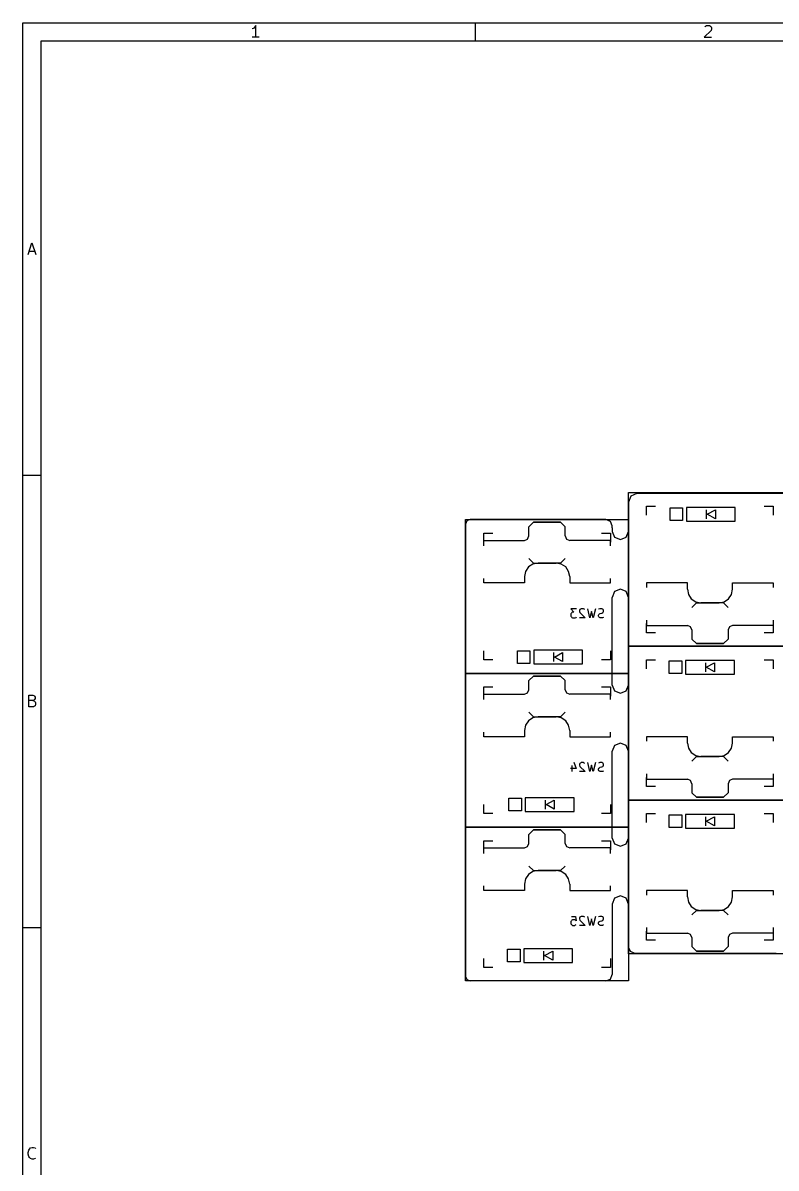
# Model space of a CAD drawing. Extents: x 10 to 287, y 10 to 200.
# Drawn here: x 10 to 93.2, y 73.4 to 200 of the extents above; entities that cross this region are included whole.
import ezdxf

# ---------------------------------------------------------------- set-up
doc = ezdxf.new("R2010")
doc.units = 0

msp = doc.modelspace()

# ---------------------------------------------------------------- linework, layer by layer
at = {"layer": 'Layer 1'}
for p, q in [((10, 200.007), (287.002, 200.007)), ((10, 9.9998), (10, 200.007)), ((60, 198.007), (60, 200.007)), ((35.4701, 199.404), (35.3463, 199.342)), ((35.5939, 199.528), (35.4701, 199.404)), ((35.7177, 199.713), (35.5939, 199.528)), ((35.7177, 198.413), (35.7177, 199.713)), ((86.0273, 199.156), (85.2844, 198.413)), ((85.3463, 199.59), (85.4082, 199.651)), ((85.4082, 199.651), (85.532, 199.713)), ((85.532, 199.713), (85.8415, 199.713)), ((85.8415, 199.713), (85.9654, 199.651)), ((85.9654, 199.651), (86.0273, 199.59)), ((86.0273, 199.59), (86.0892, 199.466)), ((86.0892, 199.342), (86.0273, 199.156)), ((86.0892, 199.466), (86.0892, 199.342)), ((12, 198.007), (285.002, 198.007)), ((12, 11.9998), (12, 198.007)), ((36.0892, 198.413), (35.3463, 198.413)), ((85.2844, 198.413), (86.0892, 198.413)), ((10.5667, 174.413), (11, 175.713)), ((10.6905, 174.785), (11.3095, 174.785)), ((11, 175.713), (11.4333, 174.413)), ((10, 150.007), (12, 150.007)), ((76.91, 148.107), (94.91, 148.107)), ((76.91, 131.107), (76.91, 148.107)), ((77.18438, 147.70691), (76.91, 147.045)), ((76.91, 147.045), (76.91, 143.807)), ((77.8464, 147.981), (77.18438, 147.70691)), ((94.5154, 147.986), (77.8464, 147.981)), ((78.91, 146.607), (79.91, 146.607)), ((78.91, 145.607), (78.91, 146.607)), ((78.91, 146.607), (79.91, 146.607)), ((78.91, 145.607), (78.91, 146.607)), ((81.4959, 144.996), (81.4959, 146.393)), ((81.4959, 146.393), (82.8929, 146.393)), ((82.8929, 146.393), (82.8929, 144.996)), ((83.3044, 146.444), (83.3044, 144.944)), ((88.7044, 146.444), (83.3044, 146.444)), ((83.3044, 146.444), (83.3044, 144.944)), ((88.7044, 146.444), (83.3044, 146.444)), ((85.5044, 146.194), (85.5044, 145.194)), ((85.5044, 146.194), (85.5044, 145.194)), ((85.6044, 145.694), (86.5044, 146.194)), ((85.6044, 145.694), (86.5044, 146.194)), ((86.5044, 145.194), (85.6044, 145.694)), ((86.5044, 145.194), (85.6044, 145.694)), ((86.5044, 146.194), (86.5044, 145.194)), ((86.5044, 146.194), (86.5044, 145.194)), ((88.7044, 144.944), (88.7044, 146.444)), ((88.7044, 144.944), (88.7044, 146.444)), ((91.91, 146.607), (92.91, 146.607)), ((91.91, 146.607), (92.91, 146.607)), ((92.91, 146.607), (92.91, 145.607)), ((92.91, 146.607), (92.91, 145.607)), ((58.91, 128.107), (58.91, 145.107)), ((58.91, 145.107), (76.91, 145.107)), ((59.05645, 144.96055), (58.91, 144.607)), ((58.91, 144.607), (58.91, 94.607)), ((59.41, 145.107), (59.05645, 144.96055)), ((74.41, 145.107), (59.41, 145.107)), ((65.91, 144.307), (66.41, 144.807)), ((66.41, 144.807), (65.91, 144.307)), ((65.91, 143.307), (65.91, 144.307)), ((66.41, 144.807), (69.41, 144.807)), ((69.41, 144.807), (66.41, 144.807)), ((69.41, 144.807), (69.91, 144.307)), ((69.91, 144.307), (69.41, 144.807)), ((69.91, 143.307), (69.91, 144.307)), ((74.90497, 144.90197), (74.41, 145.107)), ((75.11, 144.407), (74.90497, 144.90197)), ((75.11, 144.207), (75.11, 144.407)), ((76.91, 145.107), (76.91, 128.107)), ((82.8929, 144.996), (81.4959, 144.996)), ((83.3044, 144.944), (88.7044, 144.944)), ((83.3044, 144.944), (88.7044, 144.944)), ((60.91, 143.607), (61.91, 143.607)), ((60.91, 142.607), (60.91, 143.607)), ((60.91, 143.607), (61.91, 143.607)), ((60.91, 142.607), (60.91, 143.607)), ((65.76355, 142.95345), (65.91, 143.307)), ((69.91, 143.307), (70.05645, 142.95345)), ((73.91, 143.607), (74.91, 143.607)), ((73.91, 143.607), (74.91, 143.607)), ((74.91, 143.607), (74.91, 142.607)), ((74.91, 143.607), (74.91, 142.607)), ((75.11, 144.207), (75.11, 143.807)), ((75.11, 143.807), (75.3736, 143.1706)), ((75.3736, 143.1706), (76.01, 142.907)), ((76.01, 142.907), (76.6464, 143.1706)), ((76.6464, 143.1706), (76.91, 143.807)), ((60.91, 142.807), (65.41, 142.807)), ((60.91, 142.207), (60.91, 142.807)), ((65.41, 142.807), (65.76355, 142.95345)), ((70.05645, 142.95345), (70.41, 142.807)), ((74.91, 142.807), (70.41, 142.807)), ((74.91, 142.207), (74.91, 142.807)), ((65.91, 140.807), (66.41, 140.307)), ((69.91, 140.807), (69.41, 140.307)), ((65.52418, 139.38102), (65.41, 138.807)), ((65.84934, 139.86766), (65.52418, 139.38102)), ((66.33598, 140.19282), (65.84934, 139.86766)), ((66.91, 140.307), (66.33598, 140.19282)), ((66.41, 140.307), (68.91, 140.307)), ((69.41, 140.307), (66.91, 140.307)), ((69.48403, 140.19282), (68.91, 140.307)), ((69.97066, 139.86766), (69.48403, 140.19282)), ((70.29582, 139.38102), (69.97066, 139.86766)), ((70.41, 138.807), (70.29582, 139.38102)), ((60.91, 138.107), (60.91, 138.607)), ((65.41, 138.107), (60.91, 138.107)), ((65.41, 138.807), (65.41, 138.107)), ((70.41, 138.807), (70.41, 138.107)), ((70.41, 138.107), (74.91, 138.107)), ((74.91, 138.107), (74.91, 138.607)), ((78.91, 138.107), (78.91, 137.607)), ((83.41, 138.107), (78.91, 138.107)), ((83.41, 137.407), (83.41, 138.107)), ((88.41, 138.107), (92.91, 138.107)), ((88.41, 137.407), (88.41, 138.107)), ((92.91, 138.107), (92.91, 137.607)), ((75.3736, 137.1434), (75.11, 136.507)), ((76.01, 137.407), (75.3736, 137.1434)), ((76.6464, 137.1434), (76.01, 137.407)), ((76.91, 136.507), (76.6464, 137.1434)), ((83.41, 137.407), (83.52418, 136.83298)), ((83.52418, 136.83298), (83.84934, 136.34634)), ((87.97066, 136.34634), (88.29582, 136.83298)), ((88.29582, 136.83298), (88.41, 137.407)), ((75.11, 126.807), (75.11, 136.507)), ((76.91, 126.807), (76.91, 136.507)), ((83.84934, 136.34634), (84.33598, 136.02118)), ((83.91, 135.407), (84.41, 135.907)), ((84.33598, 136.02118), (84.91, 135.907)), ((84.41, 135.907), (86.91, 135.907)), ((87.41, 135.907), (84.91, 135.907)), ((86.91, 135.907), (87.48403, 136.02118)), ((87.91, 135.407), (87.41, 135.907)), ((87.48403, 136.02118), (87.97066, 136.34634)), ((71.1645, 135.247), (70.5455, 135.247)), ((70.5455, 135.247), (70.8788, 134.866)), ((70.5931, 134.771), (70.5455, 134.676)), ((70.5455, 134.676), (70.5455, 134.438)), ((70.5455, 134.438), (70.5931, 134.342)), ((70.6407, 134.819), (70.5931, 134.771)), ((70.5931, 134.342), (70.6407, 134.295)), ((70.736, 134.866), (70.6407, 134.819)), ((70.6407, 134.295), (70.736, 134.247)), ((70.8788, 134.866), (70.736, 134.866)), ((70.736, 134.247), (71.0217, 134.247)), ((71.0217, 134.247), (71.1169, 134.295)), ((71.1169, 134.295), (71.1645, 134.342)), ((71.5455, 135.152), (71.4979, 135.057)), ((71.4979, 135.057), (71.4979, 134.962)), ((71.4979, 134.962), (71.5455, 134.819)), ((72.1169, 134.247), (71.4979, 134.247)), ((71.5931, 135.2), (71.5455, 135.152)), ((71.5455, 134.819), (72.1169, 134.247)), ((71.6883, 135.247), (71.5931, 135.2)), ((71.9264, 135.247), (71.6883, 135.247)), ((72.0217, 135.2), (71.9264, 135.247)), ((72.0693, 135.152), (72.0217, 135.2)), ((72.6407, 134.247), (72.4026, 135.247)), ((72.8312, 134.962), (72.6407, 134.247)), ((73.0217, 134.247), (72.8312, 134.962)), ((73.2598, 135.247), (73.0217, 134.247)), ((73.736, 135.247), (73.5931, 135.2)), ((73.5931, 134.533), (73.6407, 134.628)), ((73.5931, 134.438), (73.5931, 134.533)), ((73.6407, 134.342), (73.5931, 134.438)), ((73.6407, 134.628), (73.6883, 134.676)), ((73.6883, 134.295), (73.6407, 134.342)), ((73.6883, 134.676), (73.7836, 134.723)), ((73.7836, 134.247), (73.6883, 134.295)), ((73.974, 135.247), (73.736, 135.247)), ((73.7836, 134.723), (73.974, 134.771)), ((74.0217, 134.247), (73.7836, 134.247)), ((74.0693, 135.2), (73.974, 135.247)), ((73.974, 134.771), (74.0693, 134.819)), ((74.1645, 134.295), (74.0217, 134.247)), ((74.1169, 135.152), (74.0693, 135.2)), ((74.0693, 134.819), (74.1169, 134.866)), ((74.1645, 135.057), (74.1169, 135.152)), ((74.1169, 134.866), (74.1645, 134.962)), ((74.1645, 134.962), (74.1645, 135.057)), ((78.91, 134.007), (78.91, 133.407)), ((78.91, 132.607), (78.91, 133.607)), ((78.91, 132.607), (78.91, 133.607)), ((78.91, 133.407), (83.41, 133.407)), ((83.76355, 133.26055), (83.41, 133.407)), ((83.91, 132.907), (83.76355, 133.26055)), ((88.05645, 133.26055), (87.91, 132.907)), ((88.41, 133.407), (88.05645, 133.26055)), ((92.91, 133.407), (88.41, 133.407)), ((92.91, 134.007), (92.91, 133.407)), ((92.91, 133.607), (92.91, 132.607)), ((92.91, 133.607), (92.91, 132.607)), ((79.91, 132.607), (78.91, 132.607)), ((79.91, 132.607), (78.91, 132.607)), ((83.91, 132.907), (83.91, 131.907)), ((84.41, 131.407), (83.91, 131.907)), ((83.91, 131.907), (84.41, 131.407)), ((87.91, 131.907), (87.41, 131.407)), ((87.41, 131.407), (87.91, 131.907)), ((87.91, 132.907), (87.91, 131.907)), ((92.91, 132.607), (91.91, 132.607)), ((92.91, 132.607), (91.91, 132.607)), ((60.91, 129.607), (60.91, 130.607)), ((60.91, 129.607), (60.91, 130.607)), ((64.6265, 129.209), (64.6265, 130.606)), ((64.6265, 130.606), (66.0235, 130.606)), ((66.0235, 130.606), (66.0235, 129.209)), ((66.435, 130.657), (66.435, 129.157)), ((71.835, 130.657), (66.435, 130.657)), ((66.435, 130.657), (66.435, 129.157)), ((71.835, 130.657), (66.435, 130.657)), ((68.635, 130.407), (68.635, 129.407)), ((68.635, 130.407), (68.635, 129.407)), ((68.735, 129.907), (69.635, 130.407)), ((68.735, 129.907), (69.635, 130.407)), ((69.635, 130.407), (69.635, 129.407)), ((69.635, 130.407), (69.635, 129.407)), ((71.835, 129.157), (71.835, 130.657)), ((71.835, 129.157), (71.835, 130.657)), ((74.91, 130.607), (74.91, 129.607)), ((74.91, 130.607), (74.91, 129.607)), ((94.91, 131.107), (76.91, 131.107)), ((76.91, 131.107), (94.91, 131.107)), ((76.91, 114.107), (76.91, 131.107)), ((87.41, 131.407), (84.41, 131.407)), ((84.41, 131.407), (87.41, 131.407)), ((61.91, 129.607), (60.91, 129.607)), ((61.91, 129.607), (60.91, 129.607)), ((66.0235, 129.209), (64.6265, 129.209)), ((66.435, 129.157), (71.835, 129.157)), ((66.435, 129.157), (71.835, 129.157)), ((69.635, 129.407), (68.735, 129.907)), ((69.635, 129.407), (68.735, 129.907)), ((74.91, 129.607), (73.91, 129.607)), ((74.91, 129.607), (73.91, 129.607)), ((78.91, 129.607), (79.91, 129.607)), ((78.91, 128.607), (78.91, 129.607)), ((78.91, 129.607), (79.91, 129.607)), ((78.91, 128.607), (78.91, 129.607)), ((81.3943, 128.079), (81.3943, 129.476)), ((81.3943, 129.476), (82.7913, 129.476)), ((82.7913, 129.476), (82.7913, 128.079)), ((83.2028, 129.528), (83.2028, 128.028)), ((88.6028, 129.528), (83.2028, 129.528)), ((83.2028, 129.528), (83.2028, 128.028)), ((88.6028, 129.528), (83.2028, 129.528)), ((85.4028, 129.278), (85.4028, 128.278)), ((85.4028, 129.278), (85.4028, 128.278)), ((85.5028, 128.778), (86.4028, 129.278)), ((85.5028, 128.778), (86.4028, 129.278)), ((86.4028, 129.278), (86.4028, 128.278)), ((86.4028, 129.278), (86.4028, 128.278)), ((88.6028, 128.028), (88.6028, 129.528)), ((88.6028, 128.028), (88.6028, 129.528)), ((91.91, 129.607), (92.91, 129.607)), ((91.91, 129.607), (92.91, 129.607)), ((92.91, 129.607), (92.91, 128.607)), ((92.91, 129.607), (92.91, 128.607)), ((58.91, 111.107), (58.91, 128.107)), ((58.91, 128.107), (76.91, 128.107)), ((76.91, 128.107), (58.91, 128.107)), ((76.91, 128.107), (76.91, 111.107)), ((82.7913, 128.079), (81.3943, 128.079)), ((83.2028, 128.028), (88.6028, 128.028)), ((83.2028, 128.028), (88.6028, 128.028)), ((86.4028, 128.278), (85.5028, 128.778)), ((86.4028, 128.278), (85.5028, 128.778)), ((60.91, 126.607), (61.91, 126.607)), ((60.91, 125.607), (60.91, 126.607)), ((60.91, 126.607), (61.91, 126.607)), ((60.91, 125.607), (60.91, 126.607)), ((65.91, 127.307), (66.41, 127.807)), ((66.41, 127.807), (65.91, 127.307)), ((65.91, 126.307), (65.91, 127.307)), ((66.41, 127.807), (69.41, 127.807)), ((69.41, 127.807), (66.41, 127.807)), ((69.41, 127.807), (69.91, 127.307)), ((69.91, 127.307), (69.41, 127.807)), ((69.91, 126.307), (69.91, 127.307)), ((73.91, 126.607), (74.91, 126.607)), ((73.91, 126.607), (74.91, 126.607)), ((74.91, 126.607), (74.91, 125.607)), ((74.91, 126.607), (74.91, 125.607)), ((75.11, 126.807), (75.3736, 126.1706)), ((76.6464, 126.1706), (76.91, 126.807)), ((10.6595, 124.413), (10.6595, 125.713)), ((10.6595, 125.713), (11.0929, 125.713)), ((11.0929, 125.713), (11.2167, 125.651)), ((11.2167, 125.651), (11.2786, 125.59)), ((11.2786, 125.59), (11.3405, 125.466)), ((11.3405, 125.342), (11.2786, 125.218)), ((11.3405, 125.466), (11.3405, 125.342)), ((60.91, 125.807), (65.41, 125.807)), ((60.91, 125.207), (60.91, 125.807)), ((65.41, 125.807), (65.76355, 125.95345)), ((65.76355, 125.95345), (65.91, 126.307)), ((69.91, 126.307), (70.05645, 125.95345)), ((70.05645, 125.95345), (70.41, 125.807)), ((74.91, 125.807), (70.41, 125.807)), ((74.91, 125.207), (74.91, 125.807)), ((75.3736, 126.1706), (76.01, 125.907)), ((76.01, 125.907), (76.6464, 126.1706)), ((11.0929, 125.094), (10.6595, 125.094)), ((11.1548, 124.413), (10.6595, 124.413)), ((11.2167, 125.156), (11.0929, 125.094)), ((11.0929, 125.094), (11.2786, 125.032)), ((11.2786, 124.475), (11.1548, 124.413)), ((11.2786, 125.218), (11.2167, 125.156)), ((11.2786, 125.032), (11.3405, 124.971)), ((11.3405, 124.537), (11.2786, 124.475)), ((11.3405, 124.971), (11.4024, 124.847)), ((11.4024, 124.661), (11.3405, 124.537)), ((11.4024, 124.847), (11.4024, 124.661)), ((65.84934, 122.86766), (65.52418, 122.38102)), ((66.33598, 123.19282), (65.84934, 122.86766)), ((65.91, 123.807), (66.41, 123.307)), ((66.91, 123.307), (66.33598, 123.19282)), ((66.41, 123.307), (68.91, 123.307)), ((69.41, 123.307), (66.91, 123.307)), ((69.48403, 123.19282), (68.91, 123.307)), ((69.91, 123.807), (69.41, 123.307)), ((69.97066, 122.86766), (69.48403, 123.19282)), ((70.29582, 122.38102), (69.97066, 122.86766)), ((60.91, 121.107), (60.91, 121.607)), ((65.52418, 122.38102), (65.41, 121.807)), ((65.41, 121.807), (65.41, 121.107)), ((70.41, 121.807), (70.29582, 122.38102)), ((70.41, 121.807), (70.41, 121.107)), ((74.91, 121.107), (74.91, 121.607)), ((65.41, 121.107), (60.91, 121.107)), ((70.41, 121.107), (74.91, 121.107)), ((76.01, 120.407), (75.3736, 120.1434)), ((76.6464, 120.1434), (76.01, 120.407)), ((78.91, 121.107), (78.91, 120.607)), ((83.41, 121.107), (78.91, 121.107)), ((83.41, 120.407), (83.41, 121.107)), ((83.41, 120.407), (83.52418, 119.83298)), ((88.29582, 119.83298), (88.41, 120.407)), ((88.41, 121.107), (92.91, 121.107)), ((88.41, 120.407), (88.41, 121.107)), ((92.91, 121.107), (92.91, 120.607)), ((75.3736, 120.1434), (75.11, 119.507)), ((75.11, 109.907), (75.11, 119.507)), ((76.91, 119.507), (76.6464, 120.1434)), ((76.91, 109.907), (76.91, 119.507)), ((83.52418, 119.83298), (83.84934, 119.34634)), ((83.84934, 119.34634), (84.33598, 119.02118)), ((84.33598, 119.02118), (84.91, 118.907)), ((86.91, 118.907), (87.48403, 119.02118)), ((87.48403, 119.02118), (87.97066, 119.34634)), ((87.97066, 119.34634), (88.29582, 119.83298)), ((70.6407, 117.914), (70.6407, 117.247)), ((70.8788, 118.295), (71.1169, 117.581)), ((71.5455, 118.152), (71.4979, 118.057)), ((71.4979, 118.057), (71.4979, 117.962)), ((71.4979, 117.962), (71.5455, 117.819)), ((71.5931, 118.2), (71.5455, 118.152)), ((71.5455, 117.819), (72.1169, 117.247)), ((71.6883, 118.247), (71.5931, 118.2)), ((71.9264, 118.247), (71.6883, 118.247)), ((72.0217, 118.2), (71.9264, 118.247)), ((72.0693, 118.152), (72.0217, 118.2)), ((72.6407, 117.247), (72.4026, 118.247)), ((72.8312, 117.962), (72.6407, 117.247)), ((73.0217, 117.247), (72.8312, 117.962)), ((73.2598, 118.247), (73.0217, 117.247)), ((73.736, 118.247), (73.5931, 118.2)), ((73.6883, 117.676), (73.7836, 117.723)), ((73.974, 118.247), (73.736, 118.247)), ((73.7836, 117.723), (73.974, 117.771)), ((74.0693, 118.2), (73.974, 118.247)), ((73.974, 117.771), (74.0693, 117.819)), ((74.1169, 118.152), (74.0693, 118.2)), ((74.0693, 117.819), (74.1169, 117.866)), ((74.1645, 118.057), (74.1169, 118.152)), ((74.1169, 117.866), (74.1645, 117.962)), ((74.1645, 117.962), (74.1645, 118.057)), ((83.91, 118.407), (84.41, 118.907)), ((84.41, 118.907), (86.91, 118.907)), ((87.41, 118.907), (84.91, 118.907)), ((87.91, 118.407), (87.41, 118.907)), ((71.1169, 117.581), (70.4979, 117.581)), ((72.1169, 117.247), (71.4979, 117.247)), ((73.5931, 117.533), (73.6407, 117.628)), ((73.5931, 117.438), (73.5931, 117.533)), ((73.6407, 117.342), (73.5931, 117.438)), ((73.6407, 117.628), (73.6883, 117.676)), ((73.6883, 117.295), (73.6407, 117.342)), ((73.7836, 117.247), (73.6883, 117.295)), ((74.0217, 117.247), (73.7836, 117.247)), ((74.1645, 117.295), (74.0217, 117.247)), ((78.91, 117.007), (78.91, 116.407)), ((78.91, 115.607), (78.91, 116.607)), ((78.91, 115.607), (78.91, 116.607)), ((92.91, 117.007), (92.91, 116.407)), ((92.91, 116.607), (92.91, 115.607)), ((92.91, 116.607), (92.91, 115.607)), ((78.91, 116.407), (83.41, 116.407)), ((79.91, 115.607), (78.91, 115.607)), ((79.91, 115.607), (78.91, 115.607)), ((83.76355, 116.26055), (83.41, 116.407)), ((83.91, 115.907), (83.76355, 116.26055)), ((83.91, 115.907), (83.91, 114.907)), ((88.05645, 116.26055), (87.91, 115.907)), ((87.91, 115.907), (87.91, 114.907)), ((88.41, 116.407), (88.05645, 116.26055)), ((92.91, 116.407), (88.41, 116.407)), ((92.91, 115.607), (91.91, 115.607)), ((92.91, 115.607), (91.91, 115.607)), ((63.7015, 112.909), (63.7015, 114.306)), ((63.7015, 114.306), (65.0985, 114.306)), ((65.0985, 114.306), (65.0985, 112.909)), ((65.51, 114.357), (65.51, 112.857)), ((70.91, 114.357), (65.51, 114.357)), ((65.51, 114.357), (65.51, 112.857)), ((70.91, 114.357), (65.51, 114.357)), ((67.71, 114.107), (67.71, 113.107)), ((67.71, 114.107), (67.71, 113.107)), ((67.81, 113.607), (68.71, 114.107)), ((67.81, 113.607), (68.71, 114.107)), ((68.71, 114.107), (68.71, 113.107)), ((68.71, 114.107), (68.71, 113.107)), ((70.91, 112.857), (70.91, 114.357)), ((70.91, 112.857), (70.91, 114.357)), ((94.91, 114.107), (76.91, 114.107)), ((76.91, 114.107), (94.91, 114.107)), ((76.91, 97.107), (76.91, 114.107)), ((84.41, 114.407), (83.91, 114.907)), ((83.91, 114.907), (84.41, 114.407)), ((87.41, 114.407), (84.41, 114.407)), ((84.41, 114.407), (87.41, 114.407)), ((87.91, 114.907), (87.41, 114.407)), ((87.41, 114.407), (87.91, 114.907)), ((60.91, 112.607), (60.91, 113.607)), ((60.91, 112.607), (60.91, 113.607)), ((65.0985, 112.909), (63.7015, 112.909)), ((65.51, 112.857), (70.91, 112.857)), ((65.51, 112.857), (70.91, 112.857)), ((68.71, 113.107), (67.81, 113.607)), ((68.71, 113.107), (67.81, 113.607)), ((74.91, 113.607), (74.91, 112.607)), ((74.91, 113.607), (74.91, 112.607)), ((61.91, 112.607), (60.91, 112.607)), ((61.91, 112.607), (60.91, 112.607)), ((74.91, 112.607), (73.91, 112.607)), ((74.91, 112.607), (73.91, 112.607)), ((78.91, 112.607), (79.91, 112.607)), ((78.91, 111.607), (78.91, 112.607)), ((78.91, 112.607), (79.91, 112.607)), ((78.91, 111.607), (78.91, 112.607)), ((81.3943, 111.061), (81.3943, 112.458)), ((81.3943, 112.458), (82.7913, 112.458)), ((82.7913, 112.458), (82.7913, 111.061)), ((83.2028, 112.51), (83.2028, 111.01)), ((88.6028, 112.51), (83.2028, 112.51)), ((83.2028, 112.51), (83.2028, 111.01)), ((88.6028, 112.51), (83.2028, 112.51)), ((85.4028, 112.26), (85.4028, 111.26)), ((85.4028, 112.26), (85.4028, 111.26)), ((85.5028, 111.76), (86.4028, 112.26)), ((85.5028, 111.76), (86.4028, 112.26)), ((86.4028, 111.26), (85.5028, 111.76)), ((86.4028, 111.26), (85.5028, 111.76)), ((86.4028, 112.26), (86.4028, 111.26)), ((86.4028, 112.26), (86.4028, 111.26)), ((88.6028, 111.01), (88.6028, 112.51)), ((88.6028, 111.01), (88.6028, 112.51)), ((91.91, 112.607), (92.91, 112.607)), ((91.91, 112.607), (92.91, 112.607)), ((92.91, 112.607), (92.91, 111.607)), ((92.91, 112.607), (92.91, 111.607)), ((76.91, 111.107), (58.91, 111.107)), ((58.91, 94.107), (58.91, 111.107)), ((58.91, 111.107), (76.91, 111.107)), ((65.91, 110.307), (66.41, 110.807)), ((66.41, 110.807), (65.91, 110.307)), ((65.91, 109.307), (65.91, 110.307)), ((66.41, 110.807), (69.41, 110.807)), ((69.41, 110.807), (66.41, 110.807)), ((69.41, 110.807), (69.91, 110.307)), ((69.91, 110.307), (69.41, 110.807)), ((69.91, 109.307), (69.91, 110.307)), ((76.91, 111.107), (76.91, 94.107)), ((82.7913, 111.061), (81.3943, 111.061)), ((83.2028, 111.01), (88.6028, 111.01)), ((83.2028, 111.01), (88.6028, 111.01)), ((60.91, 109.607), (61.91, 109.607)), ((60.91, 108.607), (60.91, 109.607)), ((60.91, 109.607), (61.91, 109.607)), ((60.91, 108.607), (60.91, 109.607)), ((65.41, 108.807), (65.76355, 108.95345)), ((65.76355, 108.95345), (65.91, 109.307)), ((69.91, 109.307), (70.05645, 108.95345)), ((70.05645, 108.95345), (70.41, 108.807)), ((73.91, 109.607), (74.91, 109.607)), ((73.91, 109.607), (74.91, 109.607)), ((74.91, 109.607), (74.91, 108.607)), ((74.91, 109.607), (74.91, 108.607)), ((75.11, 109.907), (75.3736, 109.2706)), ((75.3736, 109.2706), (76.01, 109.007)), ((76.01, 109.007), (76.6464, 109.2706)), ((76.6464, 109.2706), (76.91, 109.907)), ((60.91, 108.807), (65.41, 108.807)), ((60.91, 108.207), (60.91, 108.807)), ((74.91, 108.807), (70.41, 108.807)), ((74.91, 108.207), (74.91, 108.807)), ((65.91, 106.807), (66.41, 106.307)), ((69.91, 106.807), (69.41, 106.307)), ((65.52418, 105.38102), (65.41, 104.807)), ((65.84934, 105.86766), (65.52418, 105.38102)), ((66.33598, 106.19282), (65.84934, 105.86766)), ((66.91, 106.307), (66.33598, 106.19282)), ((66.41, 106.307), (68.91, 106.307)), ((69.41, 106.307), (66.91, 106.307)), ((69.48403, 106.19282), (68.91, 106.307)), ((69.97066, 105.86766), (69.48403, 106.19282)), ((70.29582, 105.38102), (69.97066, 105.86766)), ((70.41, 104.807), (70.29582, 105.38102)), ((60.91, 104.107), (60.91, 104.607)), ((65.41, 104.107), (60.91, 104.107)), ((65.41, 104.807), (65.41, 104.107)), ((70.41, 104.807), (70.41, 104.107)), ((70.41, 104.107), (74.91, 104.107)), ((74.91, 104.107), (74.91, 104.607)), ((78.91, 104.107), (78.91, 103.607)), ((83.41, 104.107), (78.91, 104.107)), ((83.41, 103.407), (83.41, 104.107)), ((88.41, 104.107), (92.91, 104.107)), ((88.41, 103.407), (88.41, 104.107)), ((92.91, 104.107), (92.91, 103.607)), ((75.3736, 103.2434), (75.11, 102.607)), ((75.11, 102.607), (75.11, 94.807)), ((76.01, 103.507), (75.3736, 103.2434)), ((76.6464, 103.2434), (76.01, 103.507)), ((76.91, 102.607), (76.6464, 103.2434)), ((76.91, 102.607), (76.9166, 97.807)), ((83.41, 103.407), (83.52418, 102.83298)), ((83.52418, 102.83298), (83.84934, 102.34634)), ((87.97066, 102.34634), (88.29582, 102.83298)), ((88.29582, 102.83298), (88.41, 103.407)), ((83.84934, 102.34634), (84.33598, 102.02118)), ((83.91, 101.407), (84.41, 101.907)), ((84.33598, 102.02118), (84.91, 101.907)), ((84.41, 101.907), (86.91, 101.907)), ((87.41, 101.907), (84.91, 101.907)), ((86.91, 101.907), (87.48403, 102.02118)), ((87.91, 101.407), (87.41, 101.907)), ((87.48403, 102.02118), (87.97066, 102.34634)), ((10, 100.007), (12, 100.007)), ((70.5931, 100.771), (70.5455, 100.676)), ((70.5455, 100.676), (70.5455, 100.438)), ((70.5455, 100.438), (70.5931, 100.342)), ((70.5931, 101.247), (71.0693, 101.247)), ((70.6407, 100.819), (70.5931, 100.771)), ((70.5931, 100.342), (70.6407, 100.295)), ((70.736, 100.866), (70.6407, 100.819)), ((70.6407, 100.295), (70.736, 100.247)), ((70.974, 100.866), (70.736, 100.866)), ((70.736, 100.247), (70.974, 100.247)), ((71.0693, 100.819), (70.974, 100.866)), ((70.974, 100.247), (71.0693, 100.295)), ((71.0693, 101.247), (71.1169, 100.771)), ((71.1169, 100.771), (71.0693, 100.819)), ((71.0693, 100.295), (71.1169, 100.342)), ((71.5455, 101.152), (71.4979, 101.057)), ((71.4979, 101.057), (71.4979, 100.962)), ((71.4979, 100.962), (71.5455, 100.819)), ((72.1169, 100.247), (71.4979, 100.247)), ((71.5931, 101.2), (71.5455, 101.152)), ((71.5455, 100.819), (72.1169, 100.247)), ((71.6883, 101.247), (71.5931, 101.2)), ((71.9264, 101.247), (71.6883, 101.247)), ((72.0217, 101.2), (71.9264, 101.247)), ((72.0693, 101.152), (72.0217, 101.2)), ((72.6407, 100.247), (72.4026, 101.247)), ((72.8312, 100.962), (72.6407, 100.247)), ((73.0217, 100.247), (72.8312, 100.962)), ((73.2598, 101.247), (73.0217, 100.247)), ((73.736, 101.247), (73.5931, 101.2)), ((73.5931, 100.533), (73.6407, 100.628)), ((73.5931, 100.438), (73.5931, 100.533)), ((73.6407, 100.342), (73.5931, 100.438)), ((73.6407, 100.628), (73.6883, 100.676)), ((73.6883, 100.295), (73.6407, 100.342)), ((73.6883, 100.676), (73.7836, 100.723)), ((73.7836, 100.247), (73.6883, 100.295)), ((73.974, 101.247), (73.736, 101.247)), ((73.7836, 100.723), (73.974, 100.771)), ((74.0217, 100.247), (73.7836, 100.247)), ((74.0693, 101.2), (73.974, 101.247)), ((73.974, 100.771), (74.0693, 100.819)), ((74.1645, 100.295), (74.0217, 100.247)), ((74.1169, 101.152), (74.0693, 101.2)), ((74.0693, 100.819), (74.1169, 100.866)), ((74.1645, 101.057), (74.1169, 101.152)), ((74.1169, 100.866), (74.1645, 100.962)), ((74.1645, 100.962), (74.1645, 101.057)), ((78.91, 100.007), (78.91, 99.407)), ((92.91, 100.007), (92.91, 99.407)), ((78.91, 98.607), (78.91, 99.607)), ((78.91, 98.607), (78.91, 99.607)), ((78.91, 99.407), (83.41, 99.407)), ((83.76355, 99.26055), (83.41, 99.407)), ((83.91, 98.907), (83.76355, 99.26055)), ((83.91, 98.907), (83.91, 97.907)), ((88.05645, 99.26055), (87.91, 98.907)), ((87.91, 98.907), (87.91, 97.907)), ((88.41, 99.407), (88.05645, 99.26055)), ((92.91, 99.407), (88.41, 99.407)), ((92.91, 99.607), (92.91, 98.607)), ((92.91, 99.607), (92.91, 98.607)), ((63.5265, 96.2085), (63.5265, 97.6055)), ((63.5265, 97.6055), (64.9235, 97.6055)), ((64.9235, 97.6055), (64.9235, 96.2085)), ((65.335, 97.657), (65.335, 96.157)), ((70.735, 97.657), (65.335, 97.657)), ((65.335, 97.657), (65.335, 96.157)), ((70.735, 97.657), (65.335, 97.657)), ((70.735, 96.157), (70.735, 97.657)), ((70.735, 96.157), (70.735, 97.657)), ((76.9166, 97.807), (77.0904, 97.3874)), ((79.91, 98.607), (78.91, 98.607)), ((79.91, 98.607), (78.91, 98.607)), ((84.41, 97.407), (83.91, 97.907)), ((83.91, 97.907), (84.41, 97.407)), ((87.91, 97.907), (87.41, 97.407)), ((87.41, 97.407), (87.91, 97.907)), ((92.91, 98.607), (91.91, 98.607)), ((92.91, 98.607), (91.91, 98.607)), ((60.91, 95.607), (60.91, 96.607)), ((60.91, 95.607), (60.91, 96.607)), ((64.9235, 96.2085), (63.5265, 96.2085)), ((67.535, 97.407), (67.535, 96.407)), ((67.535, 97.407), (67.535, 96.407)), ((67.635, 96.907), (68.535, 97.407)), ((67.635, 96.907), (68.535, 97.407)), ((68.535, 96.407), (67.635, 96.907)), ((68.535, 96.407), (67.635, 96.907)), ((68.535, 97.407), (68.535, 96.407)), ((68.535, 97.407), (68.535, 96.407)), ((74.91, 96.607), (74.91, 95.607)), ((74.91, 96.607), (74.91, 95.607)), ((94.91, 97.107), (76.91, 97.107)), ((77.0904, 97.3874), (77.51, 97.2136)), ((77.51, 97.2136), (93.21, 97.1711)), ((87.41, 97.407), (84.41, 97.407)), ((84.41, 97.407), (87.41, 97.407)), ((61.91, 95.607), (60.91, 95.607)), ((61.91, 95.607), (60.91, 95.607)), ((65.335, 96.157), (70.735, 96.157)), ((65.335, 96.157), (70.735, 96.157)), ((74.91, 95.607), (73.91, 95.607)), ((74.91, 95.607), (73.91, 95.607)), ((58.91, 94.607), (59.05645, 94.25345)), ((76.91, 94.107), (58.91, 94.107)), ((59.05645, 94.25345), (59.41, 94.107)), ((74.41, 94.107), (59.41, 94.107)), ((74.41, 94.107), (74.90497, 94.31203)), ((74.90497, 94.31203), (75.11, 94.807)), ((10.5976, 75.1563), (10.6595, 75.4039)), ((10.5976, 74.9705), (10.5976, 75.1563)), ((10.6595, 74.7229), (10.5976, 74.9705)), ((10.6595, 75.4039), (10.7214, 75.5277)), ((10.7214, 74.5991), (10.6595, 74.7229)), ((10.7214, 75.5277), (10.8452, 75.6515)), ((10.8452, 75.6515), (11.031, 75.7134)), ((11.031, 75.7134), (11.1548, 75.7134)), ((11.1548, 75.7134), (11.3405, 75.6515)), ((11.3405, 75.6515), (11.4024, 75.5896)), ((10.8452, 74.4753), (10.7214, 74.5991)), ((11.031, 74.4134), (10.8452, 74.4753)), ((11.1548, 74.4134), (11.031, 74.4134)), ((11.3405, 74.4753), (11.1548, 74.4134)), ((11.4024, 74.5372), (11.3405, 74.4753))]:
    msp.add_line(p, q, dxfattribs=at)

doc.saveas('drawing.dxf')
